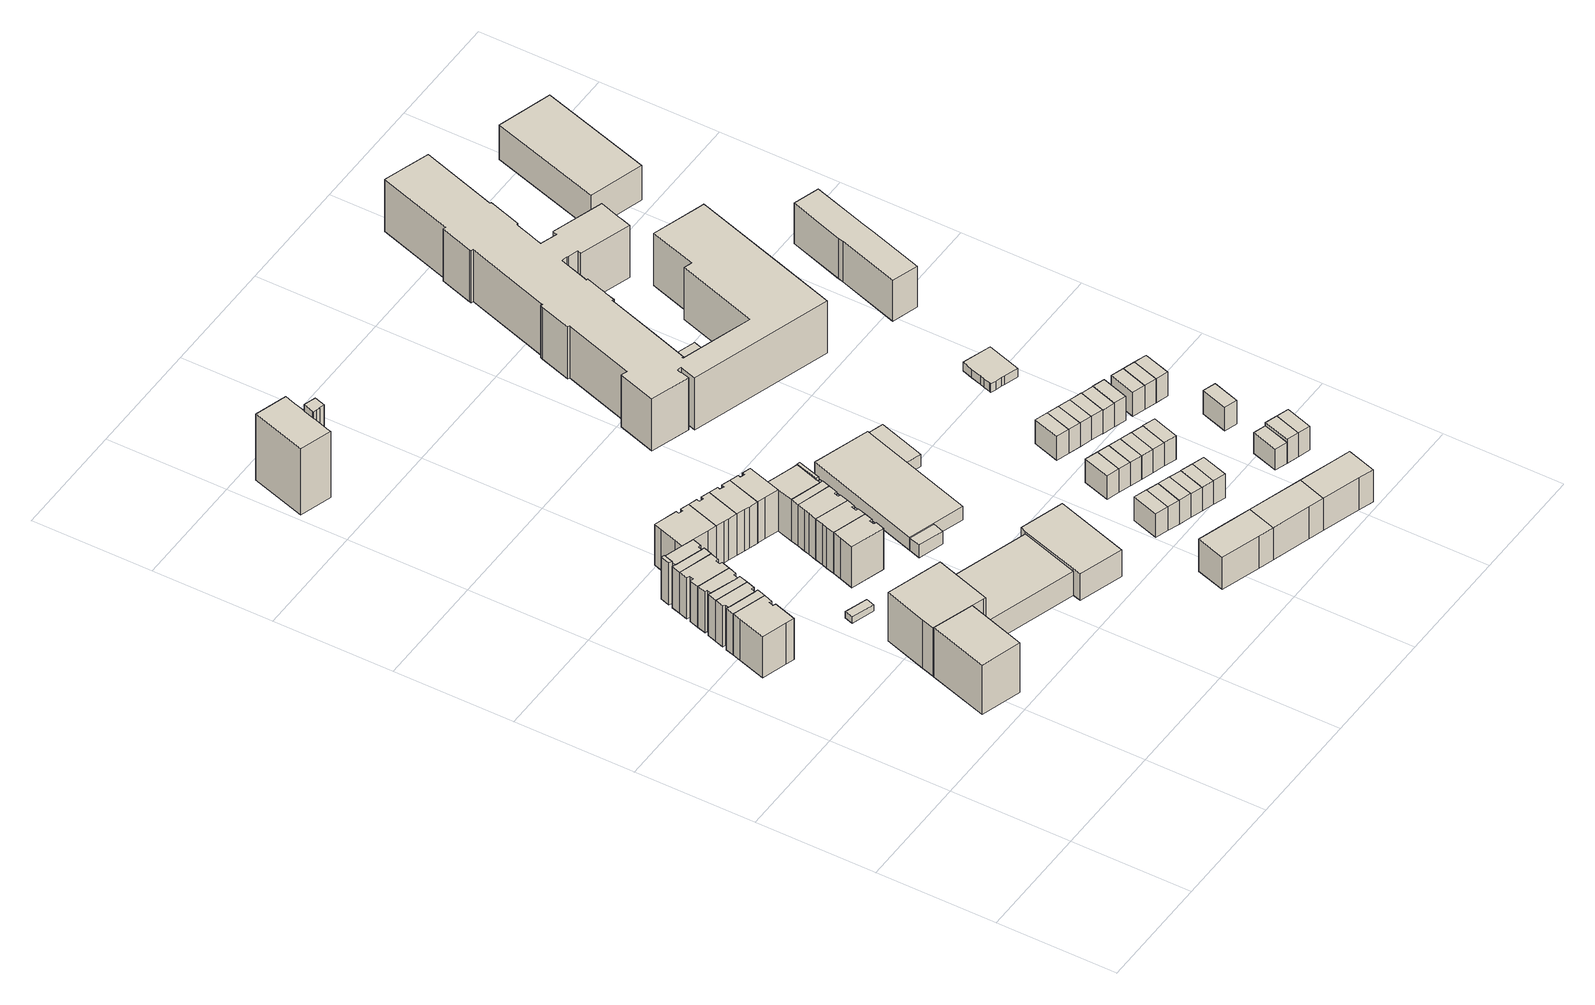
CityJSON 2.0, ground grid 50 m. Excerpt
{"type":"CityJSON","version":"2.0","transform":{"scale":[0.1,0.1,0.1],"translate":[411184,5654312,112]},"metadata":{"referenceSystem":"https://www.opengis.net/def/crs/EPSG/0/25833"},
"CityObjects":{
"building1":{"type":"Building","attributes":{"Dachtyp_tdc":"tdcPolyFlatRoof","Gemeindeschluessel":14612000,"Dachneigung":0,"QualitaetDacherkennung":49,"Geometrietyp2DReferenz":"3000","measuredHeight":19.57,"function":"31001_9998","roofType":"1000"},"geometry":[{"type":"Solid","lod":"1","boundaries":[[[[0,1,2,3,4,5,6,7,8,9]],[[10,11,12,13,14,15,16,17,18,19]],[[9,11,10,0]],[[8,12,11,9]],[[7,13,12,8]],[[6,14,13,7]],[[5,15,14,6]],[[4,16,15,5]],[[3,17,16,4]],[[2,18,17,3]],[[1,19,18,2]],[[0,10,19,1]]]]}]},
"building2":{"type":"Building","attributes":{"Gemeindeschluessel":14612000,"Geometrietyp2DReferenz":"3000","function":"31001_9998","roofType":"9999"},"children":["building2-1","building2-2"]},
"building2-1":{"type":"BuildingPart","attributes":{"Dachtyp_tdc":"tdcPolyFlatRoof","Dachneigung":0,"QualitaetDacherkennung":56,"Geometrietyp2DReferenz":"3000","measuredHeight":19.52,"roofType":"1000"},"parents":["building2"],"geometry":[{"type":"Solid","lod":"1","boundaries":[[[[20,21,22,23,24,25,26,27]],[[28,29,30,31,32,33,34,35]],[[27,29,28,20]],[[26,30,29,27]],[[25,31,30,26]],[[24,32,31,25]],[[23,33,32,24]],[[22,34,33,23]],[[21,35,34,22]],[[20,28,35,21]]]]}]},
"building2-2":{"type":"BuildingPart","attributes":{"Dachtyp_tdc":"tdcPolyFlatRoof","Dachneigung":0,"QualitaetDacherkennung":45,"Geometrietyp2DReferenz":"3000","measuredHeight":19.65,"roofType":"1000"},"parents":["building2"],"geometry":[{"type":"Solid","lod":"1","boundaries":[[[[36,37,38,39,40,41,42]],[[17,16,43,44,28,35,45]],[[42,16,17,36]],[[41,43,16,42]],[[40,44,43,41]],[[39,28,44,40]],[[38,35,28,39]],[[37,45,35,38]],[[36,17,45,37]]]]}]},
"building3":{"type":"Building","attributes":{"Gemeindeschluessel":14612000,"Geometrietyp2DReferenz":"3000","function":"31001_9998","roofType":"9999"},"children":["building3-1","building3-2"]},
"building3-1":{"type":"BuildingPart","attributes":{"Dachtyp_tdc":"tdcPolyFlatRoof","Dachneigung":0,"QualitaetDacherkennung":60,"Geometrietyp2DReferenz":"3000","measuredHeight":19.59,"roofType":"1000"},"parents":["building3"],"geometry":[{"type":"Solid","lod":"1","boundaries":[[[[46,47,48,49,50,51,52,53]],[[54,55,56,57,58,59,60,61]],[[53,55,54,46]],[[52,56,55,53]],[[51,57,56,52]],[[50,58,57,51]],[[49,59,58,50]],[[48,60,59,49]],[[47,61,60,48]],[[46,54,61,47]]]]}]},
"building3-2":{"type":"BuildingPart","attributes":{"Dachtyp_tdc":"tdcPolyFlatRoof","Dachneigung":0,"QualitaetDacherkennung":44,"Geometrietyp2DReferenz":"3000","measuredHeight":19.57,"roofType":"1000"},"parents":["building3"],"geometry":[{"type":"Solid","lod":"1","boundaries":[[[[62,63,64,65,51,50]],[[66,58,57,67,68,69]],[[50,58,66,62]],[[51,57,58,50]],[[65,67,57,51]],[[64,68,67,65]],[[63,69,68,64]],[[62,66,69,63]]]]}]},
"building4":{"type":"Building","attributes":{"Dachtyp_tdc":"tdcPolyFlatRoof","Gemeindeschluessel":14612000,"Dachneigung":0,"QualitaetDacherkennung":54,"Geometrietyp2DReferenz":"3000","measuredHeight":19.6,"function":"31001_9998","roofType":"1000"},"geometry":[{"type":"Solid","lod":"1","boundaries":[[[[47,46,70,71,72,73,74,75,76,77,78,79]],[[80,81,82,83,84,85,86,87,88,89,90,91]],[[79,81,80,47]],[[78,82,81,79]],[[77,83,82,78]],[[76,84,83,77]],[[75,85,84,76]],[[74,86,85,75]],[[73,87,86,74]],[[72,88,87,73]],[[71,89,88,72]],[[70,90,89,71]],[[46,91,90,70]],[[47,80,91,46]]]]}]},
"building5":{"type":"Building","attributes":{"Gemeindeschluessel":14612000,"Geometrietyp2DReferenz":"3000","function":"31001_9998","roofType":"9999"},"children":["building5-1","building5-2","building5-3"]},
"building5-1":{"type":"BuildingPart","attributes":{"Dachtyp_tdc":"tdcPolyFlatRoof","Dachneigung":8.79,"QualitaetDacherkennung":57,"Geometrietyp2DReferenz":"3000","measuredHeight":20.14,"roofType":"2100"},"parents":["building5"],"geometry":[{"type":"Solid","lod":"1","boundaries":[[[[92,93,94,95]],[[96,97,98,99]],[[95,97,96,92]],[[94,98,97,95]],[[93,99,98,94]],[[92,96,99,93]]]]}]},
"building5-2":{"type":"BuildingPart","attributes":{"Dachtyp_tdc":"tdcPolyFlatRoof","Dachneigung":0,"QualitaetDacherkennung":61,"Geometrietyp2DReferenz":"3000","measuredHeight":19.58,"roofType":"1000"},"parents":["building5"],"geometry":[{"type":"Solid","lod":"1","boundaries":[[[[100,101,102,103,104,105,106,107]],[[108,96,99,109,110,111,112,113]],[[107,108,113,100]],[[106,96,108,107]],[[105,99,96,106]],[[104,109,99,105]],[[103,110,109,104]],[[102,111,110,103]],[[101,112,111,102]],[[100,113,112,101]]]]}]},
"building5-3":{"type":"BuildingPart","attributes":{"Dachtyp_tdc":"tdcPolyFlatRoof","Dachneigung":0,"QualitaetDacherkennung":43,"Geometrietyp2DReferenz":"3000","measuredHeight":19.71,"roofType":"1000"},"parents":["building5"],"geometry":[{"type":"Solid","lod":"1","boundaries":[[[[114,115,116,117,118,119]],[[85,120,108,113,121,86]],[[119,120,85,114]],[[118,108,120,119]],[[117,113,108,118]],[[116,121,113,117]],[[115,86,121,116]],[[114,85,86,115]]]]}]},
"building6":{"type":"Building","attributes":{"Dachtyp_tdc":"tdcPolyFlatRoof","Gemeindeschluessel":14612000,"Dachneigung":0,"QualitaetDacherkennung":88,"Geometrietyp2DReferenz":"3000","measuredHeight":3,"function":"31001_9998","roofType":"1000"},"geometry":[{"type":"Solid","lod":"1","boundaries":[[[[122,123,124,125]],[[126,127,128,129]],[[125,127,126,122]],[[124,128,127,125]],[[123,129,128,124]],[[122,126,129,123]]]]}]},
"building7":{"type":"Building","attributes":{"Dachtyp_tdc":"tdcPolyFlatRoof","Gemeindeschluessel":14612000,"Dachneigung":0,"QualitaetDacherkennung":34,"Geometrietyp2DReferenz":"3000","measuredHeight":19.51,"function":"31001_9998","roofType":"1000"},"geometry":[{"type":"Solid","lod":"1","boundaries":[[[[130,131,132,133,134,135,136,137,138,104,103,139]],[[140,141,142,143,144,145,146,147,148,149,150,151]],[[139,141,140,130]],[[103,142,141,139]],[[104,143,142,103]],[[138,144,143,104]],[[137,145,144,138]],[[136,146,145,137]],[[135,147,146,136]],[[134,148,147,135]],[[133,149,148,134]],[[132,150,149,133]],[[131,151,150,132]],[[130,140,151,131]]]]}]},
"building8":{"type":"Building","attributes":{"name":"Hochschule für Technik und Wirtschaft Dresden","Gemeindeschluessel":14612000,"Geometrietyp2DReferenz":"3000","function":"31001_3023","roofType":"9999"},"children":["building8-1","building8-2","building8-3","building8-4","building8-5"]},
"building8-1":{"type":"BuildingPart","attributes":{"Dachtyp_tdc":"tdcPolyFlatRoof","Dachneigung":0,"QualitaetDacherkennung":0,"Geometrietyp2DReferenz":"3000","measuredHeight":3.22,"roofType":"9999"},"parents":["building8"],"geometry":[{"type":"Solid","lod":"1","boundaries":[[[[152,153,154,155,156]],[[157,158,159,160,161]],[[156,158,157,152]],[[155,159,158,156]],[[154,160,159,155]],[[153,161,160,154]],[[152,157,161,153]]]]}]},
"building8-2":{"type":"BuildingPart","attributes":{"Dachtyp_tdc":"tdcGableRoof","Dachneigung":10.11,"QualitaetDacherkennung":37,"Geometrietyp2DReferenz":"3000","measuredHeight":12.64,"roofType":"3100"},"parents":["building8"],"geometry":[{"type":"Solid","lod":"1","boundaries":[[[[162,163,164,165]],[[166,167,168,169]],[[165,167,166,162]],[[164,168,167,165]],[[163,169,168,164]],[[162,166,169,163]]]]}]},
"building8-3":{"type":"BuildingPart","attributes":{"Dachtyp_tdc":"tdcCutTentRoof","Dachneigung":35.43,"QualitaetDacherkennung":68,"Geometrietyp2DReferenz":"3000","measuredHeight":26.03,"roofType":"9999"},"parents":["building8"],"geometry":[{"type":"Solid","lod":"1","boundaries":[[[[170,171,172,173,174,175]],[[176,169,159,158,177,178]],[[175,169,176,170]],[[174,159,169,175]],[[173,158,159,174]],[[172,177,158,173]],[[171,178,177,172]],[[170,176,178,171]]]]}]},
"building8-4":{"type":"BuildingPart","attributes":{"Dachtyp_tdc":"tdcHipAndGableRoof","Dachneigung":35.69,"QualitaetDacherkennung":91,"Geometrietyp2DReferenz":"3000","measuredHeight":26.76,"roofType":"5000"},"parents":["building8"],"geometry":[{"type":"Solid","lod":"1","boundaries":[[[[179,180,181,182]],[[183,184,157,161]],[[182,184,183,179]],[[181,157,184,182]],[[180,161,157,181]],[[179,183,161,180]]]]}]},
"building8-5":{"type":"BuildingPart","attributes":{"Dachtyp_tdc":"tdcPolyFlatRoof","Dachneigung":0,"QualitaetDacherkennung":20,"Geometrietyp2DReferenz":"3000","measuredHeight":12.68,"roofType":"1000"},"parents":["building8"],"geometry":[{"type":"Solid","lod":"1","boundaries":[[[[185,186,187,188,189,190]],[[191,192,168,167,193,194]],[[190,192,191,185]],[[189,168,192,190]],[[188,167,168,189]],[[187,193,167,188]],[[186,194,193,187]],[[185,191,194,186]]]]}]},
"building9":{"type":"Building","attributes":{"Gemeindeschluessel":14612000,"Geometrietyp2DReferenz":"3000","function":"31001_9998","roofType":"9999"},"children":["building9-1","building9-2"]},
"building9-1":{"type":"BuildingPart","attributes":{"Dachtyp_tdc":"tdcFreeFormRoof","Dachneigung":11.71,"QualitaetDacherkennung":22,"Geometrietyp2DReferenz":"3000","measuredHeight":34.9,"roofType":"5000"},"parents":["building9"],"geometry":[{"type":"Solid","lod":"1","boundaries":[[[[195,196,197,198,199,200,201,202,203,204]],[[205,206,207,208,209,210,211,212,213,214]],[[204,206,205,195]],[[203,207,206,204]],[[202,208,207,203]],[[201,209,208,202]],[[200,210,209,201]],[[199,211,210,200]],[[198,212,211,199]],[[197,213,212,198]],[[196,214,213,197]],[[195,205,214,196]]]]}]},
"building9-2":{"type":"BuildingPart","attributes":{"Dachtyp_tdc":"tdcPolyFlatRoof","Dachneigung":0,"QualitaetDacherkennung":61,"Geometrietyp2DReferenz":"3000","measuredHeight":31.6,"roofType":"1000"},"parents":["building9"],"geometry":[{"type":"Solid","lod":"1","boundaries":[[[[215,216,217,218,219,220,221,222,223,224,225]],[[226,227,228,229,230,213,212,210,231,232,233]],[[225,227,226,215]],[[224,228,227,225]],[[223,229,228,224]],[[222,230,229,223]],[[221,213,230,222]],[[220,212,213,221]],[[219,210,212,220]],[[218,231,210,219]],[[217,232,231,218]],[[216,233,232,217]],[[215,226,233,216]]]]}]},
"building10":{"type":"Building","attributes":{"Dachtyp_tdc":"tdcPolyFlatRoof","Gemeindeschluessel":14612000,"Dachneigung":0,"QualitaetDacherkennung":56,"Geometrietyp2DReferenz":"3000","measuredHeight":19.64,"function":"31001_9998","roofType":"1000"},"geometry":[{"type":"Solid","lod":"1","boundaries":[[[[130,234,235,236,237,238,239,240,241,131]],[[242,243,244,245,246,247,248,249,250,251]],[[131,243,242,130]],[[241,244,243,131]],[[240,245,244,241]],[[239,246,245,240]],[[238,247,246,239]],[[237,248,247,238]],[[236,249,248,237]],[[235,250,249,236]],[[234,251,250,235]],[[130,242,251,234]]]]}]},
"building11":{"type":"Building","attributes":{"Dachtyp_tdc":"tdcPolyFlatRoof","Gemeindeschluessel":14612000,"Dachneigung":0,"QualitaetDacherkennung":49,"Geometrietyp2DReferenz":"3000","measuredHeight":19.53,"function":"31001_9998","roofType":"1000"},"geometry":[{"type":"Solid","lod":"1","boundaries":[[[[252,253,254,255,256,257,258,259,260]],[[261,262,263,264,265,266,267,268,269]],[[260,262,261,252]],[[259,263,262,260]],[[258,264,263,259]],[[257,265,264,258]],[[256,266,265,257]],[[255,267,266,256]],[[254,268,267,255]],[[253,269,268,254]],[[252,261,269,253]]]]}]},
"building12":{"type":"Building","attributes":{"Dachtyp_tdc":"tdcPolyFlatRoof","Gemeindeschluessel":14612000,"Dachneigung":0,"QualitaetDacherkennung":57,"Geometrietyp2DReferenz":"3000","measuredHeight":19.65,"function":"31001_9998","roofType":"1000"},"geometry":[{"type":"Solid","lod":"1","boundaries":[[[[270,237,236,271,272,273,274,275,276,277]],[[278,279,280,281,282,283,284,285,249,248]],[[277,279,278,270]],[[276,280,279,277]],[[275,281,280,276]],[[274,282,281,275]],[[273,283,282,274]],[[272,284,283,273]],[[271,285,284,272]],[[236,249,285,271]],[[237,248,249,236]],[[270,278,248,237]]]]}]},
"building13":{"type":"Building","attributes":{"Dachtyp_tdc":"tdcPolyFlatRoof","Gemeindeschluessel":14612000,"Dachneigung":0,"QualitaetDacherkennung":53,"Geometrietyp2DReferenz":"3000","measuredHeight":19.57,"function":"31001_9998","roofType":"1000"},"geometry":[{"type":"Solid","lod":"1","boundaries":[[[[286,287,288,289,290,291,292,256,255,293]],[[294,295,267,266,296,297,298,299,300,301]],[[293,295,294,286]],[[255,267,295,293]],[[256,266,267,255]],[[292,296,266,256]],[[291,297,296,292]],[[290,298,297,291]],[[289,299,298,290]],[[288,300,299,289]],[[287,301,300,288]],[[286,294,301,287]]]]}]},
"building14":{"type":"Building","attributes":{"Dachtyp_tdc":"tdcPolyFlatRoof","Gemeindeschluessel":14612000,"Dachneigung":0,"QualitaetDacherkennung":51,"Geometrietyp2DReferenz":"3000","measuredHeight":19.72,"function":"31001_9998","roofType":"1000"},"geometry":[{"type":"Solid","lod":"1","boundaries":[[[[290,289,302,303,304,305,306,307,308,309]],[[310,311,312,313,314,315,316,317,318,319]],[[309,311,310,290]],[[308,312,311,309]],[[307,313,312,308]],[[306,314,313,307]],[[305,315,314,306]],[[304,316,315,305]],[[303,317,316,304]],[[302,318,317,303]],[[289,319,318,302]],[[290,310,319,289]]]]}]},
"building15":{"type":"Building","attributes":{"Dachtyp_tdc":"tdcPolyFlatRoof","Gemeindeschluessel":14612000,"Dachneigung":0,"QualitaetDacherkennung":53,"Geometrietyp2DReferenz":"3000","measuredHeight":19.58,"function":"31001_9998","roofType":"1000"},"geometry":[{"type":"Solid","lod":"1","boundaries":[[[[273,320,321,322,323,324,325,326,327,274]],[[328,329,330,331,332,333,334,335,336,337]],[[274,329,328,273]],[[327,330,329,274]],[[326,331,330,327]],[[325,332,331,326]],[[324,333,332,325]],[[323,334,333,324]],[[322,335,334,323]],[[321,336,335,322]],[[320,337,336,321]],[[273,328,337,320]]]]}]},
"building16":{"type":"Building","attributes":{"Gemeindeschluessel":14612000,"Geometrietyp2DReferenz":"3000","function":"31001_9998","roofType":"9999"},"children":["building16-1","building16-2","building16-3"]},
"building16-1":{"type":"BuildingPart","attributes":{"Dachtyp_tdc":"tdcPolyFlatRoof","Dachneigung":14.34,"QualitaetDacherkennung":76,"Geometrietyp2DReferenz":"3000","measuredHeight":20.34,"roofType":"2100"},"parents":["building16"],"geometry":[{"type":"Solid","lod":"1","boundaries":[[[[338,339,340,341]],[[342,343,344,345]],[[341,343,342,338]],[[340,344,343,341]],[[339,345,344,340]],[[338,342,345,339]]]]}]},
"building16-2":{"type":"BuildingPart","attributes":{"Dachtyp_tdc":"tdcPolyFlatRoof","Dachneigung":0,"QualitaetDacherkennung":55,"Geometrietyp2DReferenz":"3000","measuredHeight":19.73,"roofType":"1000"},"parents":["building16"],"geometry":[{"type":"Solid","lod":"1","boundaries":[[[[346,347,348,349,350,351,322,321]],[[352,353,354,355,356,344,343,357]],[[321,353,352,346]],[[322,354,353,321]],[[351,355,354,322]],[[350,356,355,351]],[[349,344,356,350]],[[348,343,344,349]],[[347,357,343,348]],[[346,352,357,347]]]]}]},
"building16-3":{"type":"BuildingPart","attributes":{"Dachtyp_tdc":"tdcPolyFlatRoof","Dachneigung":0,"QualitaetDacherkennung":47,"Geometrietyp2DReferenz":"3000","measuredHeight":19.78,"roofType":"1000"},"parents":["building16"],"geometry":[{"type":"Solid","lod":"1","boundaries":[[[[307,306,358,347,346]],[[313,352,357,359,314]],[[346,352,313,307]],[[347,357,352,346]],[[358,359,357,347]],[[306,314,359,358]],[[307,313,314,306]]]]}]},
"building17":{"type":"Building","attributes":{"Dachtyp_tdc":"tdcPolyFlatRoof","Gemeindeschluessel":14612000,"Dachneigung":0,"QualitaetDacherkennung":36,"Geometrietyp2DReferenz":"3000","measuredHeight":15.4,"function":"31001_9998","roofType":"1000"},"geometry":[{"type":"Solid","lod":"1","boundaries":[[[[360,361,362,363,364,365]],[[366,367,368,369,370,371]],[[365,367,366,360]],[[364,368,367,365]],[[363,369,368,364]],[[362,370,369,363]],[[361,371,370,362]],[[360,366,371,361]]]]}]},
"building18":{"type":"Building","attributes":{"Gemeindeschluessel":14612000,"Geometrietyp2DReferenz":"3000","function":"31001_2000","roofType":"9999"},"children":["building18-1","building18-2","building18-3"]},
"building18-1":{"type":"BuildingPart","attributes":{"Dachtyp_tdc":"tdcPolyFlatRoof","Dachneigung":0,"QualitaetDacherkennung":58,"Geometrietyp2DReferenz":"3000","measuredHeight":6.22,"roofType":"1000"},"parents":["building18"],"geometry":[{"type":"Solid","lod":"1","boundaries":[[[[372,373,374,375,376,377,378]],[[379,380,381,382,383,384,385]],[[378,380,379,372]],[[377,381,380,378]],[[376,382,381,377]],[[375,383,382,376]],[[374,384,383,375]],[[373,385,384,374]],[[372,379,385,373]]]]}]},
"building18-2":{"type":"BuildingPart","attributes":{"Dachtyp_tdc":"tdcPolyFlatRoof","Dachneigung":0,"QualitaetDacherkennung":75,"Geometrietyp2DReferenz":"3000","measuredHeight":5.81,"roofType":"1000"},"parents":["building18"],"geometry":[{"type":"Solid","lod":"1","boundaries":[[[[386,387,388,389]],[[390,391,382,381]],[[389,391,390,386]],[[388,382,391,389]],[[387,381,382,388]],[[386,390,381,387]]]]}]},
"building18-3":{"type":"BuildingPart","attributes":{"Dachtyp_tdc":"tdcPolyFlatRoof","Dachneigung":2.89,"QualitaetDacherkennung":67,"Geometrietyp2DReferenz":"3000","measuredHeight":6.37,"roofType":"2100"},"parents":["building18"],"geometry":[{"type":"Solid","lod":"1","boundaries":[[[[392,393,394,395]],[[396,397,385,384]],[[395,397,396,392]],[[394,385,397,395]],[[393,384,385,394]],[[392,396,384,393]]]]}]},
"building19":{"type":"Building","attributes":{"Dachtyp_tdc":"tdcPolyFlatRoof","Gemeindeschluessel":14612000,"Dachneigung":0,"QualitaetDacherkennung":53,"Geometrietyp2DReferenz":"3000","measuredHeight":11.41,"function":"31001_9998","roofType":"1000"},"geometry":[{"type":"Solid","lod":"1","boundaries":[[[[398,399,400,401]],[[402,403,404,405]],[[401,403,402,398]],[[400,404,403,401]],[[399,405,404,400]],[[398,402,405,399]]]]}]},
"building20":{"type":"Building","attributes":{"Dachtyp_tdc":"tdcPolyFlatRoof","Gemeindeschluessel":14612000,"Dachneigung":0,"QualitaetDacherkennung":56,"Geometrietyp2DReferenz":"3000","measuredHeight":11.33,"function":"31001_9998","roofType":"1000"},"geometry":[{"type":"Solid","lod":"1","boundaries":[[[[406,407,408,409]],[[410,402,405,411]],[[409,402,410,406]],[[408,405,402,409]],[[407,411,405,408]],[[406,410,411,407]]]]}]},
"building21":{"type":"Building","attributes":{"Dachtyp_tdc":"tdcPolyFlatRoof","Gemeindeschluessel":14612000,"Dachneigung":0,"QualitaetDacherkennung":38,"Geometrietyp2DReferenz":"3000","measuredHeight":15.32,"function":"31001_9998","roofType":"1000"},"geometry":[{"type":"Solid","lod":"1","boundaries":[[[[412,413,414,415,362,361]],[[416,417,418,419,420,421]],[[361,417,416,412]],[[362,418,417,361]],[[415,419,418,362]],[[414,420,419,415]],[[413,421,420,414]],[[412,416,421,413]]]]}]},
"building22":{"type":"Building","attributes":{"Dachtyp_tdc":"tdcPolyFlatRoof","Gemeindeschluessel":14612000,"Dachneigung":0,"QualitaetDacherkennung":55,"Geometrietyp2DReferenz":"3000","measuredHeight":11.35,"function":"31001_9998","roofType":"1000"},"geometry":[{"type":"Solid","lod":"1","boundaries":[[[[422,423,424,425]],[[426,410,411,427]],[[425,410,426,422]],[[424,411,410,425]],[[423,427,411,424]],[[422,426,427,423]]]]}]},
"building23":{"type":"Building","attributes":{"Dachtyp_tdc":"tdcPolyFlatRoof","Gemeindeschluessel":14612000,"Dachneigung":0,"QualitaetDacherkennung":49,"Geometrietyp2DReferenz":"3000","measuredHeight":11.28,"function":"31001_9998","roofType":"1000"},"geometry":[{"type":"Solid","lod":"1","boundaries":[[[[428,429,430,431]],[[432,426,427,433]],[[431,426,432,428]],[[430,427,426,431]],[[429,433,427,430]],[[428,432,433,429]]]]}]},
"building24":{"type":"Building","attributes":{"Dachtyp_tdc":"tdcPolyFlatRoof","Gemeindeschluessel":14612000,"Dachneigung":0,"QualitaetDacherkennung":54,"Geometrietyp2DReferenz":"3000","measuredHeight":11.34,"function":"31001_9998","roofType":"1000"},"geometry":[{"type":"Solid","lod":"1","boundaries":[[[[434,435,436,437]],[[438,439,440,441]],[[437,439,438,434]],[[436,440,439,437]],[[435,441,440,436]],[[434,438,441,435]]]]}]},
"building25":{"type":"Building","attributes":{"Dachtyp_tdc":"tdcPolyFlatRoof","Gemeindeschluessel":14612000,"Dachneigung":0,"QualitaetDacherkennung":52,"Geometrietyp2DReferenz":"3000","measuredHeight":11.38,"function":"31001_9998","roofType":"1000"},"geometry":[{"type":"Solid","lod":"1","boundaries":[[[[442,443,444,445]],[[432,433,446,447]],[[445,433,432,442]],[[444,446,433,445]],[[443,447,446,444]],[[442,432,447,443]]]]}]},
"building26":{"type":"Building","attributes":{"Dachtyp_tdc":"tdcPolyFlatRoof","Gemeindeschluessel":14612000,"Dachneigung":0,"QualitaetDacherkennung":55,"Geometrietyp2DReferenz":"3000","measuredHeight":11.34,"function":"31001_9998","roofType":"1000"},"geometry":[{"type":"Solid","lod":"1","boundaries":[[[[448,449,435,434]],[[450,438,441,451]],[[434,438,450,448]],[[435,441,438,434]],[[449,451,441,435]],[[448,450,451,449]]]]}]},
"building27":{"type":"Building","attributes":{"Dachtyp_tdc":"tdcPolyFlatRoof","Gemeindeschluessel":14612000,"Dachneigung":0,"QualitaetDacherkennung":55,"Geometrietyp2DReferenz":"3000","measuredHeight":11.41,"function":"31001_9998","roofType":"1000"},"geometry":[{"type":"Solid","lod":"1","boundaries":[[[[443,452,453,444]],[[447,446,454,455]],[[444,446,447,443]],[[453,454,446,444]],[[452,455,454,453]],[[443,447,455,452]]]]}]},
"building28":{"type":"Building","attributes":{"Dachtyp_tdc":"tdcPolyFlatRoof","Gemeindeschluessel":14612000,"Dachneigung":0,"QualitaetDacherkennung":55,"Geometrietyp2DReferenz":"3000","measuredHeight":11.32,"function":"31001_9998","roofType":"1000"},"geometry":[{"type":"Solid","lod":"1","boundaries":[[[[448,456,457,449]],[[450,451,458,459]],[[449,451,450,448]],[[457,458,451,449]],[[456,459,458,457]],[[448,450,459,456]]]]}]},
"building29":{"type":"Building","attributes":{"Dachtyp_tdc":"tdcPolyFlatRoof","Gemeindeschluessel":14612000,"Dachneigung":0,"QualitaetDacherkennung":39,"Geometrietyp2DReferenz":"3000","measuredHeight":15.28,"function":"31001_9998","roofType":"1000"},"geometry":[{"type":"Solid","lod":"1","boundaries":[[[[460,461,462,463,414,413]],[[464,421,420,465,466,467]],[[413,421,464,460]],[[414,420,421,413]],[[463,465,420,414]],[[462,466,465,463]],[[461,467,466,462]],[[460,464,467,461]]]]}]},
"building30":{"type":"Building","attributes":{"Dachtyp_tdc":"tdcPolyFlatRoof","Gemeindeschluessel":14612000,"Dachneigung":0,"QualitaetDacherkennung":54,"Geometrietyp2DReferenz":"3000","measuredHeight":11.32,"function":"31001_9998","roofType":"1000"},"geometry":[{"type":"Solid","lod":"1","boundaries":[[[[456,468,469,457]],[[459,458,470,471]],[[457,458,459,456]],[[469,470,458,457]],[[468,471,470,469]],[[456,459,471,468]]]]}]},
"building31":{"type":"Building","attributes":{"Dachtyp_tdc":"tdcPolyFlatRoof","Gemeindeschluessel":14612000,"Dachneigung":0,"QualitaetDacherkennung":59,"Geometrietyp2DReferenz":"3000","measuredHeight":11.36,"function":"31001_9998","roofType":"1000"},"geometry":[{"type":"Solid","lod":"1","boundaries":[[[[472,473,474,475]],[[476,477,478,479]],[[475,477,476,472]],[[474,478,477,475]],[[473,479,478,474]],[[472,476,479,473]]]]}]},
"building32":{"type":"Building","attributes":{"Dachtyp_tdc":"tdcPolyFlatRoof","Gemeindeschluessel":14612000,"Dachneigung":0,"QualitaetDacherkennung":47,"Geometrietyp2DReferenz":"3000","measuredHeight":11.24,"function":"31001_9998","roofType":"1000"},"geometry":[{"type":"Solid","lod":"1","boundaries":[[[[480,481,482,483]],[[484,471,470,485]],[[483,471,484,480]],[[482,470,471,483]],[[481,485,470,482]],[[480,484,485,481]]]]}]},
"building33":{"type":"Building","attributes":{"name":"Hochschule für Technik und Wirtschaft Dresden","Dachtyp_tdc":"tdcFreeFormRoof","Gemeindeschluessel":14612000,"Dachneigung":19.54,"QualitaetDacherkennung":9,"Geometrietyp2DReferenz":"3000","measuredHeight":10.43,"function":"31001_3023","roofType":"5000"},"geometry":[{"type":"Solid","lod":"1","boundaries":[[[[486,487,488,489,490,491]],[[492,493,494,495,496,497]],[[491,493,492,486]],[[490,494,493,491]],[[489,495,494,490]],[[488,496,495,489]],[[487,497,496,488]],[[486,492,497,487]]]]}]},
"building34":{"type":"Building","attributes":{"Dachtyp_tdc":"tdcPolyFlatRoof","Gemeindeschluessel":14612000,"Dachneigung":0,"QualitaetDacherkennung":56,"Geometrietyp2DReferenz":"3000","measuredHeight":11.3,"function":"31001_9998","roofType":"1000"},"geometry":[{"type":"Solid","lod":"1","boundaries":[[[[498,499,473,472]],[[500,501,502,503]],[[472,501,500,498]],[[473,502,501,472]],[[499,503,502,473]],[[498,500,503,499]]]]}]},
"building35":{"type":"Building","attributes":{"Dachtyp_tdc":"tdcPolyFlatRoof","Gemeindeschluessel":14612000,"Dachneigung":0,"QualitaetDacherkennung":54,"Geometrietyp2DReferenz":"3000","measuredHeight":11.36,"function":"31001_9998","roofType":"1000"},"geometry":[{"type":"Solid","lod":"1","boundaries":[[[[504,505,506,507]],[[484,485,508,509]],[[507,485,484,504]],[[506,508,485,507]],[[505,509,508,506]],[[504,484,509,505]]]]}]},
"building36":{"type":"Building","attributes":{"Dachtyp_tdc":"tdcPolyFlatRoof","Gemeindeschluessel":14612000,"Dachneigung":0,"QualitaetDacherkennung":53,"Geometrietyp2DReferenz":"3000","measuredHeight":11.33,"function":"31001_9998","roofType":"1000"},"geometry":[{"type":"Solid","lod":"1","boundaries":[[[[498,510,511,499]],[[500,503,512,513]],[[499,503,500,498]],[[511,512,503,499]],[[510,513,512,511]],[[498,500,513,510]]]]}]},
"building37":{"type":"Building","attributes":{"Dachtyp_tdc":"tdcPolyFlatRoof","Gemeindeschluessel":14612000,"Dachneigung":0,"QualitaetDacherkennung":52,"Geometrietyp2DReferenz":"3000","measuredHeight":11.31,"function":"31001_9998","roofType":"1000"},"geometry":[{"type":"Solid","lod":"1","boundaries":[[[[510,514,515,511]],[[513,512,516,517]],[[511,512,513,510]],[[515,516,512,511]],[[514,517,516,515]],[[510,513,517,514]]]]}]},
"building38":{"type":"Building","attributes":{"Dachtyp_tdc":"tdcGableRoof","Gemeindeschluessel":14612000,"Dachneigung":50.4,"QualitaetDacherkennung":9,"Geometrietyp2DReferenz":"3000","measuredHeight":11.53,"function":"31001_9998","roofType":"3100"},"geometry":[{"type":"Solid","lod":"1","boundaries":[[[[518,519,520,521]],[[522,523,524,525]],[[521,523,522,518]],[[520,524,523,521]],[[519,525,524,520]],[[518,522,525,519]]]]}]},
"building39":{"type":"Building","attributes":{"Dachtyp_tdc":"tdcPolyFlatRoof","Gemeindeschluessel":14612000,"Dachneigung":2.82,"QualitaetDacherkennung":49,"Geometrietyp2DReferenz":"3000","measuredHeight":11.44,"function":"31001_9998","roofType":"2100"},"geometry":[{"type":"Solid","lod":"1","boundaries":[[[[526,527,528,529]],[[530,531,532,533]],[[529,531,530,526]],[[528,532,531,529]],[[527,533,532,528]],[[526,530,533,527]]]]}]},
"building40":{"type":"Building","attributes":{"Dachtyp_tdc":"tdcPolyFlatRoof","Gemeindeschluessel":14612000,"Dachneigung":0,"QualitaetDacherkennung":33,"Geometrietyp2DReferenz":"3000","measuredHeight":11.34,"function":"31001_9998","roofType":"1000"},"geometry":[{"type":"Solid","lod":"1","boundaries":[[[[534,535,536,537]],[[525,524,538,539]],[[537,524,525,534]],[[536,538,524,537]],[[535,539,538,536]],[[534,525,539,535]]]]}]},
"building41":{"type":"Building","attributes":{"Dachtyp_tdc":"tdcPolyFlatRoof","Gemeindeschluessel":14612000,"Dachneigung":0,"QualitaetDacherkennung":51,"Geometrietyp2DReferenz":"3000","measuredHeight":11.37,"function":"31001_9998","roofType":"1000"},"geometry":[{"type":"Solid","lod":"1","boundaries":[[[[540,541,542,543]],[[530,533,544,545]],[[543,533,530,540]],[[542,544,533,543]],[[541,545,544,542]],[[540,530,545,541]]]]}]},
"building42":{"type":"Building","attributes":{"Dachtyp_tdc":"tdcPolyFlatRoof","Gemeindeschluessel":14612000,"Dachneigung":0,"QualitaetDacherkennung":35,"Geometrietyp2DReferenz":"3000","measuredHeight":11.33,"function":"31001_9998","roofType":"1000"},"geometry":[{"type":"Solid","lod":"1","boundaries":[[[[535,546,547,536]],[[539,538,548,549]],[[536,538,539,535]],[[547,548,538,536]],[[546,549,548,547]],[[535,539,549,546]]]]}]},
"building43":{"type":"Building","attributes":{"name":"Hochschule für Technik und Wirtschaft Dresden","Dachtyp_tdc":"tdcFreeFormRoof","Gemeindeschluessel":14612000,"Dachneigung":25.25,"QualitaetDacherkennung":22,"Geometrietyp2DReferenz":"3000","measuredHeight":30.74,"function":"31001_3023","roofType":"5000"},"geometry":[{"type":"Solid","lod":"1","boundaries":[[[[550,551,552,553,554,555,556,557,558,559,560,561,562,563,564,565,566,567,568,569,570,571,572,573,574,575,576,577,578,579,580,581,582,583,584,585,586,587,588,589,590,591,592,593,594,595,596,597,598,599,600,601,602,603,604,605,606,607,608,609,610,611,612,613,614,615,616,617]],[[618,619,620,621,622,623,624,625,626,627,628,629,630,631,632,633,634,635,636,637,638,639,640,641,642,643,644,645,646,647,648,649,650,651,652,653,654,655,656,657,658,659,660,661,662,663,664,665,666,667,668,669,670,671,672,673,674,675,676,677,678,679,680,681,682,683,684,685]],[[617,619,618,550]],[[616,620,619,617]],[[615,621,620,616]],[[614,622,621,615]],[[613,623,622,614]],[[612,624,623,613]],[[611,625,624,612]],[[610,626,625,611]],[[609,627,626,610]],[[608,628,627,609]],[[607,629,628,608]],[[606,630,629,607]],[[605,631,630,606]],[[604,632,631,605]],[[603,633,632,604]],[[602,634,633,603]],[[601,635,634,602]],[[600,636,635,601]],[[599,637,636,600]],[[598,638,637,599]],[[597,639,638,598]],[[596,640,639,597]],[[595,641,640,596]],[[594,642,641,595]],[[593,643,642,594]],[[592,644,643,593]],[[591,645,644,592]],[[590,646,645,591]],[[589,647,646,590]],[[588,648,647,589]],[[587,649,648,588]],[[586,650,649,587]],[[585,651,650,586]],[[584,652,651,585]],[[583,653,652,584]],[[582,654,653,583]],[[581,655,654,582]],[[580,656,655,581]],[[579,657,656,580]],[[578,658,657,579]],[[577,659,658,578]],[[576,660,659,577]],[[575,661,660,576]],[[574,662,661,575]],[[573,663,662,574]],[[572,664,663,573]],[[571,665,664,572]],[[570,666,665,571]],[[569,667,666,570]],[[568,668,667,569]],[[567,669,668,568]],[[566,670,669,567]],[[565,671,670,566]],[[564,672,671,565]],[[563,673,672,564]],[[562,674,673,563]],[[561,675,674,562]],[[560,676,675,561]],[[559,677,676,560]],[[558,678,677,559]],[[557,679,678,558]],[[556,680,679,557]],[[555,681,680,556]],[[554,682,681,555]],[[553,683,682,554]],[[552,684,683,553]],[[551,685,684,552]],[[550,618,685,551]]]]}]},
"building44":{"type":"Building","attributes":{"Dachtyp_tdc":"tdcPolyFlatRoof","Gemeindeschluessel":14612000,"Dachneigung":0,"QualitaetDacherkennung":48,"Geometrietyp2DReferenz":"3000","measuredHeight":11.39,"function":"31001_9998","roofType":"1000"},"geometry":[{"type":"Solid","lod":"1","boundaries":[[[[686,687,688,689]],[[690,691,692,693]],[[689,691,690,686]],[[688,692,691,689]],[[687,693,692,688]],[[686,690,693,687]]]]}]},
"building45":{"type":"Building","attributes":{"Dachtyp_tdc":"tdcPolyFlatRoof","Gemeindeschluessel":14612000,"Dachneigung":0,"QualitaetDacherkennung":48,"Geometrietyp2DReferenz":"3000","measuredHeight":11.29,"function":"31001_9998","roofType":"1000"},"geometry":[{"type":"Solid","lod":"1","boundaries":[[[[694,695,696,697]],[[698,699,700,701]],[[697,699,698,694]],[[696,700,699,697]],[[695,701,700,696]],[[694,698,701,695]]]]}]},
"building46":{"type":"Building","attributes":{"Dachtyp_tdc":"tdcPolyFlatRoof","Gemeindeschluessel":14612000,"Dachneigung":0,"QualitaetDacherkennung":82,"Geometrietyp2DReferenz":"3000","measuredHeight":4.13,"function":"31001_9998","roofType":"1000"},"geometry":[{"type":"Solid","lod":"1","boundaries":[[[[702,703,704,705,706,707,708,709,710,711,712]],[[713,714,715,716,717,718,719,720,721,722,723]],[[712,714,713,702]],[[711,715,714,712]],[[710,716,715,711]],[[709,717,716,710]],[[708,718,717,709]],[[707,719,718,708]],[[706,720,719,707]],[[705,721,720,706]],[[704,722,721,705]],[[703,723,722,704]],[[702,713,723,703]]]]}]},
"building47":{"type":"Building","attributes":{"Dachtyp_tdc":"tdcPolyFlatRoof","Gemeindeschluessel":14612000,"Dachneigung":0,"QualitaetDacherkennung":51,"Geometrietyp2DReferenz":"3000","measuredHeight":11.4,"function":"31001_9998","roofType":"1000"},"geometry":[{"type":"Solid","lod":"1","boundaries":[[[[686,724,725,687]],[[690,693,726,727]],[[687,693,690,686]],[[725,726,693,687]],[[724,727,726,725]],[[686,690,727,724]]]]}]},
"building48":{"type":"Building","attributes":{"Dachtyp_tdc":"tdcPolyFlatRoof","Gemeindeschluessel":14612000,"Dachneigung":0,"QualitaetDacherkennung":52,"Geometrietyp2DReferenz":"3000","measuredHeight":11.42,"function":"31001_9998","roofType":"1000"},"geometry":[{"type":"Solid","lod":"1","boundaries":[[[[724,728,729,725]],[[727,726,730,731]],[[725,726,727,724]],[[729,730,726,725]],[[728,731,730,729]],[[724,727,731,728]]]]}]},
"building49":{"type":"Building","attributes":{"name":"Hochschule für Technik und Wirtschaft Dresden","Dachtyp_tdc":"tdcPolyFlatRoof","Gemeindeschluessel":14612000,"Dachneigung":0,"QualitaetDacherkennung":74,"Geometrietyp2DReferenz":"3000","measuredHeight":19.41,"function":"31001_3023","roofType":"1000"},"geometry":[{"type":"Solid","lod":"1","boundaries":[[[[732,733,734,735,736,737,738,739]],[[740,741,742,743,744,745,746,747]],[[739,741,740,732]],[[738,742,741,739]],[[737,743,742,738]],[[736,744,743,737]],[[735,745,744,736]],[[734,746,745,735]],[[733,747,746,734]],[[732,740,747,733]]]]}]},
"building50":{"type":"Building","attributes":{"name":"Hochschule für Technik und Wirtschaft Dresden","Dachtyp_tdc":"tdcPolyFlatRoof","Gemeindeschluessel":14612000,"Dachneigung":0,"QualitaetDacherkennung":65,"Geometrietyp2DReferenz":"3000","measuredHeight":16.51,"function":"31001_3023","roofType":"1000"},"geometry":[{"type":"Solid","lod":"1","boundaries":[[[[748,749,750,751]],[[752,753,754,755]],[[751,753,752,748]],[[750,754,753,751]],[[749,755,754,750]],[[748,752,755,749]]]]}]}
},
"vertices":[
[286,1411,229],[292,1430,229],[303,1426,229],[315,1463,229],[174,1507,229],[163,1470,229],[127,1356,229],[232,1323,229],[267,1312,229],[297,1407,229],[286,1411,33],[297,1407,33],[267,1312,33],[232,1323,33],[127,1356,33],[163,1470,33],[174,1507,33],[315,1463,33],[303,1426,33],[292,1430,33],
[197,1538,228],[314,1502,228],[321,1522,228],[332,1518,228],[343,1553,228],[202,1597,228],[191,1561,228],[202,1557,228],[197,1538,33],[202,1557,33],[191,1561,33],[202,1597,33],[343,1553,33],[332,1518,33],[321,1522,33],[314,1502,33],
[315,1463,230],[326,1499,230],[314,1502,230],[197,1538,230],[196,1538,230],[185,1542,230],[174,1507,230],[185,1542,33],[196,1538,33],[326,1499,33],
[371,1645,229],[231,1688,229],[220,1652,229],[231,1649,229],[226,1632,229],[344,1593,229],[350,1613,229],[360,1610,229],[371,1645,34],[360,1610,34],[350,1613,34],[344,1593,34],[226,1632,34],[231,1649,34],[220,1652,34],[231,1688,34],
[214,1635,229],[202,1597,229],[343,1553,229],[354,1590,229],[214,1635,34],[354,1590,34],[343,1553,34],[202,1597,34],
[383,1682,229],[373,1685,229],[379,1705,229],[390,1702,229],[401,1738,229],[260,1782,229],[248,1744,229],[261,1740,229],[255,1723,229],[243,1727,229],[231,1688,33],[243,1727,33],[255,1723,33],[261,1740,33],[248,1744,33],[260,1782,33],[401,1738,33],[390,1702,33],[379,1705,33],[373,1685,33],[383,1682,33],[371,1645,33],
[290,1832,234],[303,1872,234],[290,1876,234],[277,1837,234],[290,1832,33],[277,1837,33],[290,1876,33],[303,1872,33],
[402,1778,229],[408,1797,229],[419,1793,229],[431,1831,229],[383,1847,229],[303,1872,229],[290,1832,229],[285,1815,229],[285,1815,33],[383,1847,33],[431,1831,33],[419,1793,33],[408,1797,33],[402,1778,33],
[260,1782,230],[401,1738,230],[413,1774,230],[402,1778,230],[285,1815,230],[272,1819,230],[272,1819,33],[413,1774,33],
[630,1234,75],[536,1265,75],[524,1230,75],[619,1199,75],[630,1234,45],[619,1199,45],[524,1230,45],[536,1265,45],
[534,1799,229],[579,1942,229],[544,1952,229],[540,1941,229],[521,1947,229],[524,1959,229],[428,1989,229],[417,1954,229],[394,1883,229],[498,1810,229],[534,1799,34],[498,1810,34],[431,1831,34],[383,1847,34],[394,1883,34],[417,1954,34],[428,1989,34],[524,1959,34],[521,1947,34],[540,1941,34],[544,1952,34],[579,1942,34],
[443,841,71],[612,786,71],[666,769,71],[667,772,71],[444,843,71],[443,841,39],[444,843,39],[667,772,39],[666,769,39],[612,786,39],
[753,1016,153],[675,769,153],[1065,646,153],[1142,893,153],[753,1016,39],[1142,893,39],[1065,646,39],[675,769,39],
[750,1004,271],[518,1077,271],[461,898,271],[444,843,271],[667,772,271],[675,769,271],[750,1004,39],[461,898,39],[518,1077,39],
[534,540,275],[612,786,275],[443,841,275],[365,593,275],[534,540,39],[365,593,39],
[1237,552,166],[1334,858,166],[1150,916,166],[1142,893,166],[1065,646,166],[1054,611,166],[1237,552,39],[1054,611,39],[1150,916,39],[1334,858,39],
[214,3227,371],[228,3272,371],[205,3280,371],[178,3288,371],[164,3243,371],[163,3239,371],[178,3235,371],[190,3231,371],[191,3234,371],[213,3227,371],[214,3227,25],[213,3227,25],[191,3234,25],[190,3231,25],[178,3235,25],[163,3239,25],[164,3243,25],[178,3288,25],[205,3280,25],[228,3272,25],
[74,3424,341],[2,3193,341],[136,3151,341],[139,3163,341],[163,3239,341],[178,3288,341],[205,3280,341],[206,3284,341],[180,3292,341],[194,3338,341],[208,3382,341],[74,3424,25],[208,3382,25],[194,3338,25],[180,3292,25],[206,3284,25],[139,3163,25],[136,3151,25],[2,3193,25],
[568,1788,229],[589,1782,229],[625,1770,229],[670,1913,229],[635,1924,229],[632,1912,229],[612,1918,229],[616,1930,229],[534,1799,32],[579,1942,32],[616,1930,32],[612,1918,32],[632,1912,32],[635,1924,32],[670,1913,32],[625,1770,32],[589,1782,32],[568,1788,32],
[835,1332,229],[841,1352,229],[852,1349,229],[863,1385,229],[723,1429,229],[712,1393,229],[693,1335,229],[834,1291,229],[846,1329,229],[835,1332,33],[846,1329,33],[834,1291,33],[693,1335,33],[712,1393,33],[723,1429,33],[863,1385,33],[852,1349,33],[841,1352,33],
[708,1901,229],[660,1759,229],[681,1752,229],[717,1741,229],[762,1884,229],[727,1895,229],[723,1883,229],[704,1890,229],[708,1901,32],[704,1890,32],[723,1883,32],[727,1895,32],[762,1884,32],[717,1741,32],[681,1752,32],[660,1759,32],
[863,1423,229],[869,1444,229],[880,1440,229],[891,1475,229],[751,1520,229],[740,1484,229],[733,1463,229],[874,1420,229],[863,1423,33],[874,1420,33],[733,1463,33],[740,1484,33],[751,1520,33],[891,1475,33],[880,1440,33],[869,1444,33],
[903,1512,229],[892,1515,229],[898,1535,229],[909,1531,229],[921,1569,229],[780,1612,229],[769,1577,229],[762,1555,229],[751,1520,32],[762,1555,32],[769,1577,32],[780,1612,32],[921,1569,32],[909,1531,32],[898,1535,32],[892,1515,32],[903,1512,32],[891,1475,32],
[751,1730,229],[809,1712,229],[826,1765,229],[854,1855,229],[818,1866,229],[815,1855,229],[796,1861,229],[800,1872,229],[717,1741,33],[762,1884,33],[800,1872,33],[796,1861,33],[815,1855,33],[818,1866,33],[854,1855,33],[826,1765,33],[809,1712,33],[751,1730,33],
[938,1623,233],[968,1721,233],[957,1724,233],[926,1627,233],[938,1623,32],[926,1627,32],[957,1724,32],[968,1721,32],
[790,1647,229],[920,1607,229],[926,1627,229],[957,1724,229],[932,1732,229],[861,1754,229],[790,1647,32],[809,1712,32],[826,1765,32],[861,1754,32],[932,1732,32],[920,1607,32],
[932,1604,229],[932,1604,32],
[1522,161,197],[1588,141,197],[1626,262,197],[1560,282,197],[1400,333,197],[1362,212,197],[1522,161,43],[1362,212,43],[1400,333,43],[1560,282,43],[1626,262,43],[1588,141,43],
[1127,1757,93],[969,1265,93],[1075,1231,93],[1204,1190,93],[1298,1483,93],[1361,1679,93],[1362,1682,93],[1127,1757,30],[1362,1682,30],[1361,1679,30],[1298,1483,30],[1204,1190,30],[1075,1231,30],[969,1265,30],
[1425,1659,88],[1361,1679,88],[1298,1483,88],[1363,1463,88],[1425,1659,30],[1363,1463,30],
[1059,1184,91],[1075,1231,91],[969,1265,91],[954,1217,91],[1059,1184,30],[954,1217,30],
[1524,538,156],[1560,649,156],[1506,667,156],[1471,555,156],[1524,538,42],[1471,555,42],[1506,667,42],[1560,649,42],
[1573,522,155],[1610,632,155],[1560,649,155],[1524,538,155],[1573,522,42],[1610,632,42],
[1746,90,197],[1811,70,197],[1850,190,197],[1785,211,197],[1746,90,44],[1588,141,44],[1626,262,44],[1785,211,44],[1850,190,44],[1811,70,44],
[1625,505,156],[1660,616,156],[1610,632,156],[1573,522,156],[1625,505,42],[1660,616,42],
[1674,489,155],[1709,599,155],[1660,616,155],[1625,505,155],[1674,489,42],[1709,599,42],
[1603,790,154],[1638,901,154],[1586,918,154],[1551,806,154],[1603,790,41],[1551,806,41],[1586,918,41],[1638,901,41],
[1674,489,156],[1724,473,156],[1760,582,156],[1709,599,156],[1760,582,42],[1724,473,42],
[1653,774,154],[1688,885,154],[1653,774,41],[1688,885,41],
[1776,456,156],[1811,566,156],[1811,566,42],[1776,456,42],
[1704,758,154],[1739,869,154],[1739,869,41],[1704,758,41],
[1967,20,197],[2031,0,197],[2069,121,197],[2005,141,197],[1967,20,44],[2005,141,44],[2069,121,44],[2031,0,44],
[1754,742,154],[1789,853,154],[1789,853,41],[1754,742,41],
[1686,1049,153],[1721,1160,153],[1668,1177,153],[1633,1066,153],[1686,1049,39],[1633,1066,39],[1668,1177,39],[1721,1160,39],
[1805,726,153],[1840,837,153],[1789,853,153],[1754,742,153],[1805,726,41],[1840,837,41],
[1395,2285,79],[1449,2454,79],[1259,2515,79],[1205,2349,79],[1200,2351,79],[1199,2347,79],[1395,2285,20],[1199,2347,20],[1200,2351,20],[1205,2349,20],[1259,2515,20],[1449,2454,20],
[1736,1033,153],[1771,1144,153],[1736,1033,40],[1686,1049,40],[1721,1160,40],[1771,1144,40],
[1805,726,155],[1856,709,155],[1892,820,155],[1840,837,155],[1892,820,41],[1856,709,41],
[1786,1017,153],[1821,1128,153],[1821,1128,40],[1786,1017,40],
[1836,1001,153],[1872,1112,153],[1872,1112,40],[1836,1001,40],
[1992,382,141],[2044,365,141],[2079,476,141],[2027,492,141],[1992,382,42],[2027,492,42],[2079,476,42],[2044,365,42],
[1888,985,152],[1924,1096,152],[1872,1112,152],[1836,1001,152],[1888,985,39],[1836,1001,39],[1872,1112,39],[1924,1096,39],
[2044,365,156],[2094,349,156],[2129,460,156],[2079,476,156],[2129,460,42],[2094,349,42],
[1888,985,153],[1939,969,153],[1974,1080,153],[1924,1096,153],[1974,1080,39],[1939,969,39],
[2145,333,156],[2180,444,156],[2180,444,42],[2145,333,42],
[1529,3351,250],[1632,3671,250],[1616,3676,250],[1513,3710,250],[1441,3733,250],[1340,3419,250],[1329,3422,250],[1285,3285,250],[1283,3278,250],[1293,3275,250],[1180,2923,250],[1178,2915,250],[1169,2918,250],[1165,2907,250],[1124,2779,250],[1133,2776,250],[1037,2478,250],[1011,2487,250],[960,2329,250],[1122,2277,250],[1133,2313,250],[1130,2314,250],[1136,2333,250],[1155,2327,250],[1133,2258,250],[1720,2071,250],[1802,2330,250],[1922,2707,250],[1908,2711,250],[1699,2778,250],[1637,2582,250],[1604,2593,250],[1496,2253,250],[1395,2285,250],[1199,2347,250],[1200,2351,250],[1205,2349,250],[1259,2515,250],[1324,2718,250],[1331,2715,250],[1344,2758,250],[1347,2765,250],[1348,2768,250],[1357,2796,250],[1358,2799,250],[1374,2850,250],[1367,2852,250],[1371,2864,250],[1400,2953,250],[1409,2980,250],[1433,2972,250],[1439,2970,250],[1479,2957,250],[1474,2941,250],[1690,2871,250],[1701,2907,250],[1709,2932,250],[1736,3015,250],[1521,3085,250],[1520,3083,250],[1514,3066,250],[1444,3089,250],[1453,3116,250],[1464,3149,250],[1478,3194,250],[1485,3214,250],[1491,3212,250],[1535,3349,250],[1529,3351,1],[1535,3349,1],[1491,3212,1],[1485,3214,1],[1478,3194,1],[1464,3149,1],[1453,3116,1],[1444,3089,1],[1514,3066,1],[1520,3083,1],[1521,3085,1],[1736,3015,1],[1709,2932,1],[1701,2907,1],[1690,2871,1],[1474,2941,1],[1479,2957,1],[1439,2970,1],[1433,2972,1],[1409,2980,1],[1400,2953,1],[1371,2864,1],[1367,2852,1],[1374,2850,1],[1358,2799,1],[1357,2796,1],[1348,2768,1],[1347,2765,1],[1344,2758,1],[1331,2715,1],[1324,2718,1],[1259,2515,1],[1205,2349,1],[1200,2351,1],[1199,2347,1],[1395,2285,1],[1496,2253,1],[1604,2593,1],[1637,2582,1],[1699,2778,1],[1908,2711,1],[1922,2707,1],[1802,2330,1],[1720,2071,1],[1133,2258,1],[1155,2327,1],[1136,2333,1],[1130,2314,1],[1133,2313,1],[1122,2277,1],[960,2329,1],[1011,2487,1],[1037,2478,1],[1133,2776,1],[1124,2779,1],[1165,2907,1],[1169,2918,1],[1178,2915,1],[1180,2923,1],[1293,3275,1],[1283,3278,1],[1285,3285,1],[1329,3422,1],[1340,3419,1],[1441,3733,1],[1513,3710,1],[1616,3676,1],[1632,3671,1],
[2022,942,153],[2058,1053,153],[2005,1070,153],[1970,958,153],[2022,942,39],[1970,958,39],[2005,1070,39],[2058,1053,39],
[2126,624,154],[2161,735,154],[2109,752,154],[2074,641,154],[2126,624,41],[2074,641,41],[2109,752,41],[2161,735,41],
[1831,1442,82],[1859,1434,82],[1872,1429,82],[1930,1411,82],[1975,1553,82],[1856,1592,82],[1841,1546,82],[1827,1501,82],[1821,1482,82],[1812,1455,82],[1810,1449,82],[1831,1442,41],[1810,1449,41],[1812,1455,41],[1821,1482,41],[1827,1501,41],[1841,1546,41],[1856,1592,41],[1975,1553,41],[1930,1411,41],[1872,1429,41],[1859,1434,41],
[2073,926,153],[2108,1037,153],[2108,1037,39],[2073,926,39],
[2125,910,153],[2160,1021,153],[2160,1021,39],[2125,910,39],
[1956,1945,224],[2065,1911,224],[2138,2140,224],[2153,2191,224],[2225,2420,224],[2118,2454,224],[2045,2223,224],[2038,2202,224],[1956,1945,30],[2038,2202,30],[2045,2223,30],[2118,2454,30],[2225,2420,30],[2153,2191,30],[2138,2140,30],[2065,1911,30],
[1802,3100,196],[2028,3030,196],[2171,3500,196],[1945,3569,196],[1802,3100,31],[1945,3569,31],[2171,3500,31],[2028,3030,31]
]}
